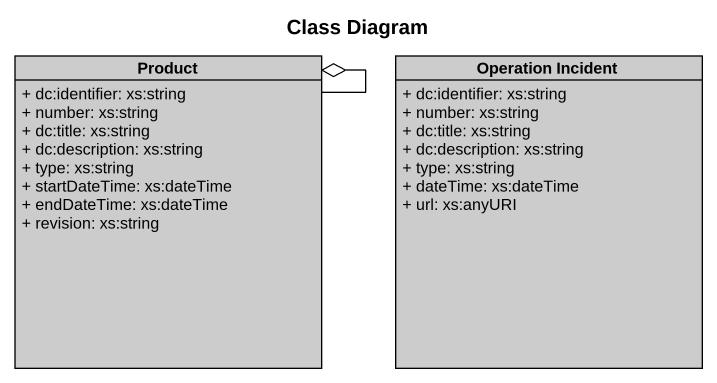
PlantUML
@startuml
title Class Diagram
hide circle
hide empty members
skinparam classAttributeIconSize 0
class Product #CCCCCC {
  + dc:identifier: xs:string
  + number: xs:string
  + dc:title: xs:string
  + dc:description: xs:string
  + type: xs:string
  + startDateTime: xs:dateTime
  + endDateTime: xs:dateTime
  + revision: xs:string
}
class "Operation Incident" as Operation_Incident #CCCCCC {
  + dc:identifier: xs:string
  + number: xs:string
  + dc:title: xs:string
  + dc:description: xs:string
  + type: xs:string
  + dateTime: xs:dateTime
  + url: xs:anyURI
}
Product -- Product
Product -- Product
Product --o Product
@enduml
